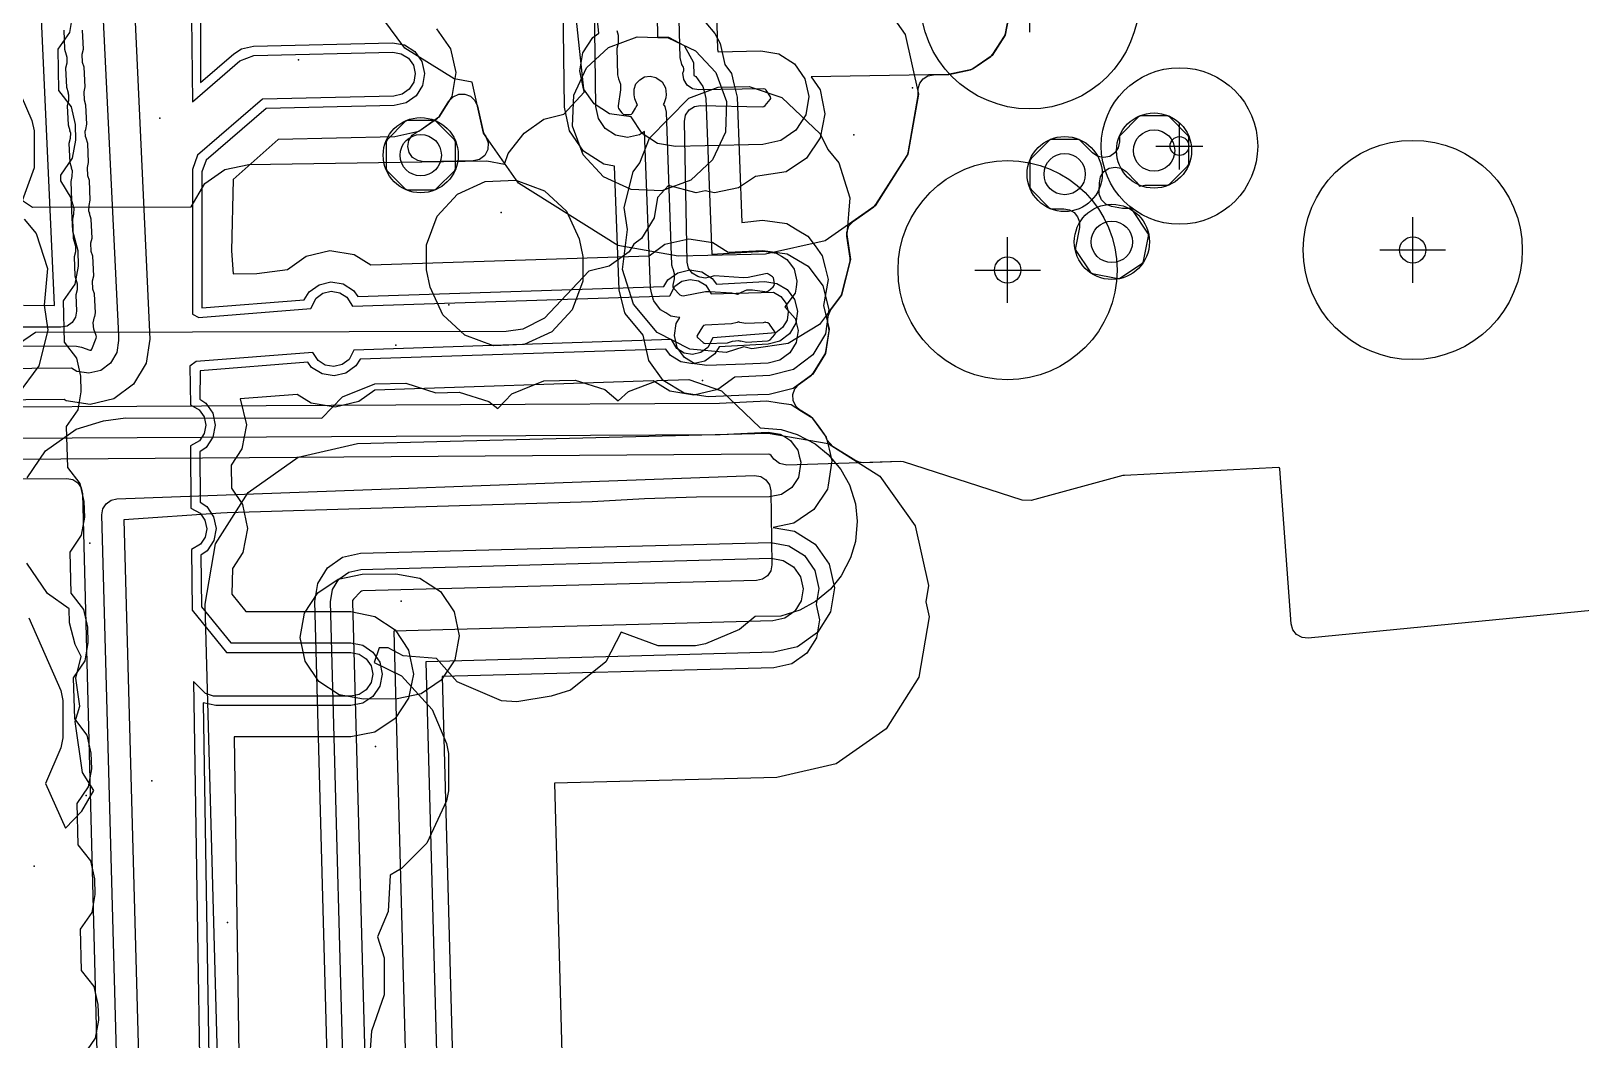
# Model space of a CAD drawing. Header units: metres. Extents: x 17722 to 17999, y 13535 to 15917.
# Drawn here: x 17825.21 to 17874.72, y 14920.86 to 14953.08 of the extents above; entities that cross this region are included whole.
import ezdxf

# ---------------------------------------------------------------- set-up
doc = ezdxf.new("R2010")
doc.units = ezdxf.units.M
for name, color, linetype in [('AI_GREENING_ALLOWED_ZONE', 4, 'Continuous'), ('AI_GREENING_EXCLUSIONS', 1, 'Continuous'), ('AI_GREENING_LAWN', 82, 'Continuous'), ('AI_GREENING_REJECTED', 6, 'Continuous'), ('AI_GREENING_SHRUBS', 92, 'Continuous'), ('AI_GREENING_TREES', 3, 'Continuous')]:
    doc.layers.add(name, color=color, linetype=linetype)

# ---------------------------------------------------------------- blocks, each defined once
blk = doc.blocks.new('AI_TREE')
for p, q in [((0, -0.3), (0, 0.3)), ((-0.3, 0), (0.3, 0))]:
    blk.add_line(p, q)
for radius in [1, 0.12]:
    blk.add_circle((0, 0), radius)
blk = doc.blocks.new('AI_SHRUB')
for radius in [1, 0.55]:
    blk.add_circle((0, 0), radius)

msp = doc.modelspace()

# ---------------------------------------------------------------- linework, layer by layer
at = {"layer": 'AI_GREENING_ALLOWED_ZONE'}
msp.add_lwpolyline([(17877.89, 14934.857), (17866.012, 14933.691), (17865.815, 14933.711), (17865.641, 14933.806), (17865.518, 14933.961), (17865.465, 14934.152), (17865.108, 14939.095), (17865.097, 14939.135), (17865.056, 14939.141), (17860.146, 14938.891), (17860.093, 14938.883), (17857.161, 14938.087), (17856.876, 14938.094), (17853.082, 14939.32), (17852.998, 14939.332), (17851.806, 14939.296), (17851.661, 14939.313), (17851.526, 14939.372), (17850.836, 14939.804), (17850.647, 14940.018), (17850.586, 14940.151), (17850.185, 14940.702), (17850.114, 14940.768), (17849.78, 14940.972), (17849.637, 14941.104), (17849.555, 14941.281), (17849.547, 14941.476), (17849.614, 14941.659), (17849.746, 14941.802), (17850.144, 14942.093), (17850.21, 14942.164), (17850.565, 14942.746), (17850.598, 14942.837), (17850.704, 14943.51), (17850.7, 14943.607), (17850.669, 14943.734), (17850.66, 14943.923), (17850.664, 14943.956), (17850.758, 14944.183), (17851.072, 14944.605), (17851.113, 14944.693), (17851.374, 14945.732), (17851.379, 14945.829), (17851.276, 14946.525), (17851.273, 14946.642), (17851.273, 14946.649), (17851.339, 14946.855), (17851.484, 14947.014), (17852.133, 14947.469), (17852.2, 14947.539), (17853.194, 14949.102), (17853.229, 14949.192), (17853.55, 14951.017), (17853.547, 14951.162), (17853.553, 14951.162), (17853.549, 14951.251), (17853.603, 14951.419), (17853.713, 14951.557), (17853.863, 14951.649), (17854.037, 14951.683), (17854.48, 14951.69), (17854.528, 14951.695), (17855.219, 14951.844), (17855.308, 14951.882), (17855.869, 14952.27), (17855.936, 14952.339), (17856.306, 14952.912), (17856.342, 14953.001), (17856.464, 14953.672)], dxfattribs=at)
msp.add_lwpolyline([(17837.754, 14948.907), (17837.563, 14948.942), (17837.399, 14949.047), (17837.288, 14949.206), (17837.246, 14949.396), (17837.28, 14949.588), (17837.385, 14949.752), (17837.544, 14949.864), (17837.635, 14949.904), (17838.193, 14950.297), (17838.259, 14950.367), (17838.56, 14950.841), (17838.694, 14950.982), (17838.873, 14951.061), (17839.068, 14951.066), (17839.25, 14950.996), (17839.391, 14950.861), (17839.47, 14950.682), (17839.651, 14949.868), (17839.688, 14949.783), (17839.737, 14949.711), (17839.816, 14949.512), (17839.805, 14949.299), (17839.706, 14949.11), (17839.538, 14948.98), (17839.33, 14948.931), (17837.754, 14948.907)], close=True, dxfattribs=at)
at = {"layer": 'AI_GREENING_EXCLUSIONS'}
for points in [[(17845.958, 14996.746), (17847.14, 14952.489), (17847.16, 14952.421), (17848.526, 14952.452), (17849.102, 14952.351), (17849.596, 14952.037), (17849.932, 14951.558), (17850.059, 14950.986), (17849.958, 14950.41), (17849.644, 14949.916), (17849.165, 14949.58), (17848.593, 14949.453), (17846.748, 14949.411), (17845.8, 14949.39), (17845.224, 14949.491), (17844.73, 14949.806), (17844.381, 14950.342), (17843.694, 14950.441), (17843.2, 14950.755), (17842.864, 14951.234), (17842.737, 14951.805), (17842.838, 14952.382), (17843.152, 14952.876), (17843.347, 14953.012), (17843.155, 14954.831)], [(17824.965, 14944.323), (17825.957, 14944.319), (17825.957, 14944.322), (17825.05, 14964.27)], [(17827.281, 14958.239), (17828.002, 14943.373), (17828.01, 14943.324), (17828.006, 14943.29), (17828.01, 14943.196), (17827.952, 14942.81), (17827.75, 14942.476), (17827.436, 14942.245), (17827.057, 14942.151), (17826.671, 14942.21), (17826.503, 14942.312), (17820.145, 14942.259)], [(17828.353, 14957.287), (17829.009, 14943.241), (17828.892, 14942.47), (17828.489, 14941.802), (17827.86, 14941.339), (17827.103, 14941.152), (17826.331, 14941.269), (17826.265, 14941.31), (17820.153, 14941.259)], [(17824.714, 14947.816), (17825.261, 14947.453), (17830.324, 14947.465), (17830.764, 14948.214), (17831.406, 14948.657), (17832.169, 14948.821), (17839.77, 14948.938), (17840.331, 14948.83), (17840.454, 14949.17), (17840.959, 14949.814), (17841.589, 14950.271), (17842.228, 14950.424), (17842.884, 14951.132), (17842.309, 14956.527)], [(17846.77, 14953.339), (17847.056, 14952.998), (17847.228, 14952.685), (17847.379, 14952.008), (17847.583, 14951.726), (17847.583, 14951.726), (17847.583, 14951.726), (17847.674, 14951.347), (17847.765, 14950.967), (17847.92, 14946.971), (17848.582, 14947.045), (17848.582, 14947.045), (17848.582, 14947.045), (17848.968, 14946.988), (17849.354, 14946.93), (17849.354, 14946.93), (17849.354, 14946.93), (17849.689, 14946.73), (17850.023, 14946.529), (17850.023, 14946.529), (17850.023, 14946.529), (17850.256, 14946.216), (17850.488, 14945.903), (17850.488, 14945.903), (17850.488, 14945.903), (17850.583, 14945.524), (17850.678, 14945.146), (17850.678, 14945.146), (17850.678, 14945.146), (17850.528, 14944.314), (17850.711, 14943.559), (17850.591, 14942.788), (17850.184, 14942.122), (17849.554, 14941.662), (17848.795, 14941.478), (17848.069, 14941.448), (17846.842, 14941.397), (17846.071, 14941.518), (17845.405, 14941.924), (17844.945, 14942.555), (17844.769, 14943.364), (17844.769, 14943.364), (17844.191, 14944.059), (17844.188, 14944.071), (17844.182, 14944.078), (17844.001, 14944.816), (17844.001, 14944.816), (17844.001, 14944.816), (17844.001, 14944.816), (17843.848, 14948.762), (17843.512, 14948.824), (17842.858, 14949.248), (17842.415, 14949.891), (17842.252, 14950.654), (17842.175, 14956.349)], [(17845.175, 14956.39), (17845.222, 14952.884), (17845.575, 14952.881), (17846.079, 14952.616), (17846.378, 14952.078), (17846.381, 14951.663), (17846.445, 14951.624), (17846.675, 14951.308), (17846.675, 14951.308), (17846.675, 14951.308), (17846.72, 14951.118), (17846.766, 14950.929), (17846.766, 14950.929), (17846.766, 14950.929), (17846.959, 14945.956), (17848.631, 14946.046), (17848.631, 14946.046), (17848.631, 14946.046), (17848.631, 14946.046), (17848.824, 14946.017), (17849.017, 14945.989), (17849.017, 14945.989), (17849.017, 14945.989), (17849.185, 14945.888), (17849.352, 14945.788), (17849.352, 14945.788), (17849.352, 14945.788), (17849.468, 14945.632), (17849.585, 14945.475), (17849.585, 14945.475), (17849.585, 14945.475), (17849.632, 14945.286), (17849.679, 14945.096), (17849.679, 14945.096), (17849.679, 14945.096), (17849.651, 14944.903), (17849.622, 14944.71), (17849.622, 14944.71), (17849.622, 14944.71), (17849.287, 14944.275), (17849.62, 14943.897), (17849.712, 14943.518), (17849.652, 14943.132), (17849.449, 14942.799), (17849.133, 14942.569), (17848.754, 14942.477), (17848.027, 14942.447), (17848.027, 14942.447), (17846.801, 14942.397), (17846.416, 14942.457), (17846.082, 14942.66), (17845.852, 14942.975), (17845.761, 14943.354), (17845.821, 14943.74), (17845.938, 14943.931), (17845.845, 14943.946), (17845.652, 14943.977), (17845.652, 14943.977), (17845.652, 14943.977), (17845.486, 14944.079), (17845.319, 14944.181), (17845.319, 14944.181), (17845.319, 14944.181), (17845.109, 14944.468), (17845.095, 14944.487), (17845.095, 14944.487), (17845.095, 14944.487), (17845.047, 14944.676), (17845, 14944.866), (17845, 14944.866), (17845, 14944.866), (17844.805, 14949.872), (17844.648, 14949.763), (17844.266, 14949.682), (17843.882, 14949.753), (17843.555, 14949.965), (17843.334, 14950.287), (17843.252, 14950.668), (17843.252, 14950.668), (17843.175, 14956.363)], [(17830.313, 14955.305), (17830.364, 14950.817), (17831.883, 14952.126), (17832.323, 14952.295), (17836.767, 14952.404), (17837.037, 14952.358), (17837.267, 14952.211), (17837.425, 14951.988), (17837.484, 14951.722), (17837.438, 14951.453), (17837.292, 14951.222), (17837.068, 14951.065), (17836.802, 14951.005), (17832.607, 14950.902), (17830.532, 14949.115), (17830.364, 14948.654), (17830.364, 14944.044), (17830.568, 14943.936), (17834.154, 14944.218), (17834.314, 14944.548), (17834.536, 14944.707), (17834.802, 14944.769), (17835.072, 14944.725), (17835.304, 14944.581), (17835.479, 14944.292), (17845.621, 14944.629), (17845.776, 14944.929), (17845.998, 14945.088), (17846.264, 14945.15), (17846.534, 14945.106), (17846.766, 14944.962), (17846.937, 14944.686), (17848.933, 14944.74), (17849.168, 14944.6), (17849.332, 14944.382), (17849.399, 14944.117), (17849.361, 14943.847), (17849.221, 14943.612), (17849.003, 14943.448), (17846.989, 14943.287), (17846.832, 14942.973), (17846.61, 14942.814), (17846.344, 14942.752), (17846.074, 14942.796), (17845.842, 14942.94), (17845.667, 14943.229), (17835.525, 14942.892), (17835.37, 14942.592), (17835.148, 14942.433), (17834.882, 14942.371), (17834.612, 14942.415), (17834.38, 14942.559), (17834.212, 14942.818), (17830.483, 14942.525), (17830.287, 14942.38), (17830.303, 14941.146), (17830.585, 14940.986), (17830.738, 14940.761), (17830.794, 14940.493), (17830.743, 14940.225), (17830.593, 14939.996), (17830.3, 14939.829), (17830.316, 14937.843), (17830.613, 14937.68), (17830.766, 14937.455), (17830.822, 14937.187), (17830.771, 14936.919), (17830.621, 14936.69), (17830.332, 14936.524), (17830.363, 14934.583), (17831.451, 14933.239), (17835.426, 14933.239), (17835.694, 14933.186), (17835.921, 14933.034), (17836.073, 14932.807), (17836.126, 14932.539), (17836.073, 14932.271), (17835.921, 14932.044), (17835.694, 14931.892), (17835.426, 14931.839), (17831.044, 14931.843), (17830.783, 14931.924), (17830.399, 14932.313), (17830.726, 14911.633)], [(17830.613, 14955.305), (17830.629, 14951.441), (17831.687, 14952.353), (17831.935, 14952.51), (17832.315, 14952.595), (17836.76, 14952.704), (17837.144, 14952.638), (17837.474, 14952.429), (17837.699, 14952.11), (17837.784, 14951.729), (17837.718, 14951.345), (17837.509, 14951.015), (17837.19, 14950.79), (17836.809, 14950.705), (17832.722, 14950.604), (17830.805, 14948.954), (17830.664, 14948.582), (17830.664, 14944.244), (17833.939, 14944.502), (17834.095, 14944.753), (17834.412, 14944.98), (17834.792, 14945.069), (17835.177, 14945.006), (17835.509, 14944.8), (17835.654, 14944.598), (17845.426, 14944.922), (17845.557, 14945.134), (17845.874, 14945.361), (17846.254, 14945.45), (17846.639, 14945.387), (17846.971, 14945.181), (17847.104, 14944.995), (17848.647, 14945.078), (17849.033, 14945.023), (17849.369, 14944.823), (17849.603, 14944.511), (17849.699, 14944.133), (17849.644, 14943.747), (17849.444, 14943.411), (17849.132, 14943.177), (17848.754, 14943.081), (17847.193, 14942.997), (17847.051, 14942.768), (17846.734, 14942.541), (17846.354, 14942.452), (17845.969, 14942.515), (17845.637, 14942.721), (17845.492, 14942.923), (17835.72, 14942.599), (17835.589, 14942.387), (17835.272, 14942.16), (17834.892, 14942.071), (17834.507, 14942.134), (17834.175, 14942.34), (17834.057, 14942.505), (17830.614, 14942.234), (17830.605, 14941.325), (17830.795, 14941.2), (17831.015, 14940.878), (17831.094, 14940.496), (17831.021, 14940.112), (17830.807, 14939.786), (17830.601, 14939.646), (17830.615, 14938.031), (17830.823, 14937.894), (17831.043, 14937.572), (17831.122, 14937.19), (17831.049, 14936.806), (17830.835, 14936.48), (17830.635, 14936.344), (17830.661, 14934.691), (17831.594, 14933.539), (17835.426, 14933.539), (17835.809, 14933.463), (17836.133, 14933.246), (17836.35, 14932.921), (17836.426, 14932.539), (17836.35, 14932.156), (17836.133, 14931.832), (17835.809, 14931.615), (17835.426, 14931.539), (17831.117, 14931.539), (17830.71, 14931.631), (17831.026, 14911.638)], [(17852.015, 14954.567), (17853.135, 14952.969), (17853.558, 14951.065), (17853.221, 14949.144), (17852.174, 14947.497), (17850.576, 14946.377), (17848.672, 14945.954), (17846.827, 14945.912), (17845.879, 14945.891), (17843.957, 14946.228), (17840.781, 14948.225), (17839.661, 14949.822), (17839.3, 14951.446), (17838.725, 14951.555), (17837.148, 14952.533), (17835.995, 14954.107)], [(17856.473, 14953.721), (17856.333, 14952.953), (17855.909, 14952.298), (17855.267, 14951.854), (17854.504, 14951.69), (17850.135, 14951.623), (17850.419, 14951.198), (17850.57, 14950.432), (17850.417, 14949.667), (17849.983, 14949.019), (17849.333, 14948.586), (17848.354, 14948.435), (17847.807, 14948.069), (17847.042, 14947.916), (17846.742, 14947.975), (17846.461, 14947.918), (17845.574, 14948.149), (17845.22, 14947.768), (17845.117, 14947.118), (17844.71, 14946.452), (17844.463, 14946.272), (17844.314, 14946.027), (17843.683, 14945.567), (17843.032, 14945.409), (17841.615, 14943.916), (17840.919, 14943.563), (17840.384, 14943.489), (17825.358, 14943.453), (17824.812, 14943.084)], [(17826.538, 14953.609), (17826.436, 14953.032), (17826.062, 14952.497), (17826.092, 14951.182), (17826.489, 14950.664), (17826.616, 14950.092), (17826.627, 14949.592), (17826.525, 14949.016), (17826.151, 14948.48), (17826.155, 14948.302), (17826.481, 14947.756), (17826.54, 14946.701), (17826.705, 14946.076), (17826.716, 14945.576), (17826.614, 14945), (17826.24, 14944.464), (17826.269, 14943.15), (17826.667, 14942.631), (17826.794, 14942.06), (17826.805, 14941.56), (17826.703, 14940.983), (17826.334, 14940.451), (17826.371, 14939.142), (17826.771, 14938.626), (17826.901, 14938.055), (17826.915, 14937.555), (17826.817, 14936.978), (17826.446, 14936.441), (17826.482, 14935.126), (17826.883, 14934.61), (17827.013, 14934.04), (17827.027, 14933.54), (17826.928, 14932.963), (17826.557, 14932.425), (17826.594, 14931.111), (17826.994, 14930.594), (17827.124, 14930.024), (17827.138, 14929.524), (17827.04, 14928.947), (17826.669, 14928.409), (17826.706, 14927.095), (17827.106, 14926.579), (17827.236, 14926.008), (17827.25, 14925.508), (17827.152, 14924.931), (17826.781, 14924.394), (17826.817, 14923.079), (17827.218, 14922.563), (17827.348, 14921.992), (17827.362, 14921.493), (17827.263, 14920.916), (17826.892, 14920.378)], [(17838.164, 14953.153), (17838.613, 14952.515), (17838.784, 14951.754), (17838.651, 14950.985), (17838.233, 14950.325), (17837.595, 14949.876), (17836.834, 14949.705), (17833.104, 14949.614), (17831.664, 14948.341), (17831.614, 14946.058), (17831.664, 14945.326), (17832.422, 14945.336), (17833.402, 14945.463), (17833.999, 14945.891), (17834.759, 14946.069), (17835.529, 14945.942), (17836.061, 14945.612), (17844.952, 14945.907), (17845.461, 14946.272), (17846.221, 14946.45), (17846.991, 14946.323), (17847.483, 14946.017), (17848.593, 14946.077), (17849.366, 14945.966), (17850.037, 14945.567), (17850.505, 14944.943), (17850.698, 14944.187), (17850.587, 14943.414), (17850.188, 14942.743), (17849.564, 14942.275), (17848.808, 14942.082), (17847.694, 14942.023), (17847.147, 14941.63), (17846.387, 14941.452), (17845.617, 14941.579), (17845.085, 14941.909), (17836.194, 14941.614), (17835.685, 14941.249), (17834.925, 14941.071), (17834.155, 14941.198), (17833.71, 14941.475), (17831.892, 14941.332), (17832.094, 14940.504), (17831.948, 14939.738), (17831.605, 14939.214), (17831.611, 14938.48), (17831.963, 14937.962), (17832.122, 14937.198), (17831.976, 14936.432), (17831.642, 14935.922), (17831.62, 14935.096), (17832.071, 14934.539), (17835.426, 14934.539), (17836.191, 14934.387), (17836.84, 14933.953), (17837.274, 14933.304), (17837.426, 14932.539), (17837.274, 14931.773), (17836.84, 14931.125), (17836.191, 14930.691), (17835.426, 14930.539), (17831.699, 14930.539), (17831.952, 14913.151)], [(17824.204, 14952.585), (17825.241, 14950.219), (17825.307, 14949.897), (17825.307, 14948.71), (17824.837, 14947.421)], [(17824.991, 14947.077), (17825.379, 14946.616), (17825.732, 14945.501), (17825.628, 14944.327), (17825.747, 14943.524), (17825.462, 14942.389), (17824.764, 14941.449)], [(17825.088, 14938.808), (17825.675, 14939.671), (17826.654, 14940.37), (17827.525, 14940.634), (17828.225, 14940.725), (17834.502, 14940.713), (17835.159, 14941.404), (17836.189, 14941.812), (17837.183, 14941.838), (17838.143, 14941.532), (17838.887, 14941.552), (17839.835, 14941.252), (17840.119, 14941.028), (17840.567, 14941.5), (17841.597, 14941.907), (17842.591, 14941.934), (17843.54, 14941.634), (17843.967, 14941.274), (17844.293, 14941.571), (17845.224, 14941.921), (17846.219, 14941.948), (17847.268, 14941.595), (17848.506, 14940.414), (17849.176, 14940.354), (17849.688, 14940.2), (17850.259, 14939.901), (17850.68, 14939.561), (17851.082, 14939.082), (17851.354, 14938.588), (17851.544, 14937.986), (17851.606, 14937.424), (17851.547, 14936.783), (17851.392, 14936.258), (17851.091, 14935.684), (17850.747, 14935.259), (17850.272, 14934.861), (17849.774, 14934.588), (17849.16, 14934.396), (17848.343, 14934.384), (17847.842, 14933.969), (17846.759, 14933.516), (17846.437, 14933.451), (17845.249, 14933.451), (17844.059, 14933.879), (17843.573, 14932.938), (17842.446, 14932.034), (17841.83, 14931.839), (17840.731, 14931.658), (17840.238, 14931.688), (17838.82, 14932.293), (17838.159, 14933.04), (17837.101, 14933.131), (17836.618, 14933.381), (17836.327, 14933.381), (17836.176, 14932.912), (17837.04, 14932.484), (17838.028, 14931.41), (17838.481, 14930.327), (17838.546, 14930.004), (17838.546, 14928.817), (17838.481, 14928.494), (17837.85, 14927.148), (17837.04, 14926.337), (17836.683, 14926.121), (17836.618, 14924.959), (17836.283, 14924.157), (17836.494, 14923.485), (17836.494, 14922.298), (17836.082, 14921.146), (17836.017, 14920.116)], [(17814.093, 14941.028), (17847.2, 14941.198), (17848.719, 14941.271), (17848.719, 14941.271), (17848.719, 14941.271), (17848.719, 14941.271), (17849.105, 14941.21), (17849.49, 14941.149), (17849.49, 14941.149), (17849.49, 14941.149), (17849.823, 14940.946), (17850.156, 14940.742), (17850.156, 14940.742), (17850.156, 14940.742), (17850.385, 14940.427), (17850.615, 14940.111), (17850.615, 14940.111), (17850.615, 14940.111), (17850.706, 14939.732), (17850.797, 14939.352), (17850.797, 14939.352), (17850.797, 14939.352), (17850.676, 14938.582), (17850.672, 14938.576), (17850.652, 14938.45), (17850.222, 14937.799), (17849.575, 14937.362), (17848.914, 14937.227), (17849.596, 14937.111), (17850.257, 14936.695), (17850.708, 14936.059), (17850.881, 14935.298), (17850.75, 14934.528), (17850.334, 14933.868), (17849.697, 14933.417), (17848.936, 14933.244), (17837.827, 14932.939), (17839.224, 14881.485)], [(17814.099, 14940.028), (17847.226, 14940.198), (17848.759, 14940.272), (17848.759, 14940.272), (17848.759, 14940.272), (17848.759, 14940.272), (17848.952, 14940.241), (17849.145, 14940.211), (17849.145, 14940.211), (17849.145, 14940.211), (17849.311, 14940.109), (17849.477, 14940.007), (17849.477, 14940.007), (17849.477, 14940.007), (17849.592, 14939.85), (17849.707, 14939.692), (17849.707, 14939.692), (17849.707, 14939.692), (17849.753, 14939.502), (17849.798, 14939.313), (17849.798, 14939.313), (17849.798, 14939.313), (17849.798, 14939.313), (17849.726, 14938.828), (17849.511, 14938.503), (17849.188, 14938.284), (17848.806, 14938.206), (17846.468, 14938.194), (17844.813, 14938.139), (17843.141, 14938.048), (17831.472, 14937.693), (17831.277, 14937.687), (17828.179, 14937.468), (17829.956, 14872.466)], [(17832.281, 14879.302), (17830.775, 14934.777), (17831.106, 14936.7), (17832.148, 14938.349), (17833.742, 14939.475), (17835.638, 14939.904), (17848.753, 14940.241), (17850.676, 14939.91), (17850.676, 14939.91), (17852.325, 14938.868), (17853.45, 14937.274), (17853.88, 14935.371), (17853.791, 14934.856), (17853.9, 14934.372), (17853.569, 14932.449), (17852.527, 14930.8), (17850.934, 14929.674), (17849.031, 14929.245), (17841.934, 14929.062), (17843.115, 14885.58)], [(17835.78, 14879.397), (17834.274, 14934.867), (17834.372, 14935.442), (17834.686, 14935.939), (17835.164, 14936.276), (17835.733, 14936.405), (17848.843, 14936.742), (17849.42, 14936.643), (17849.42, 14936.643), (17849.915, 14936.33), (17850.252, 14935.852), (17850.381, 14935.281), (17850.292, 14934.766), (17850.402, 14934.282), (17850.302, 14933.705), (17849.99, 14933.21), (17849.512, 14932.872), (17848.941, 14932.744), (17838.34, 14932.471), (17839.711, 14881.997)], [(17825.14, 14934.343), (17826.161, 14932.019), (17826.226, 14931.696), (17826.226, 14930.509), (17826.161, 14930.187), (17825.674, 14929.054), (17826.315, 14927.622), (17826.834, 14928.168), (17827.219, 14928.822), (17826.857, 14929.402), (17826.621, 14931.032), (17826.768, 14931.52), (17826.638, 14932.415), (17826.814, 14933.106), (17826.619, 14933.488), (17826.44, 14934.184), (17826.426, 14934.63), (17825.736, 14935.118), (17825.072, 14936.082)], [(17836.28, 14879.411), (17834.774, 14934.857), (17834.84, 14935.241), (17835.048, 14935.572), (17835.366, 14935.797), (17835.747, 14935.884), (17848.854, 14936.242), (17849.239, 14936.177), (17849.569, 14935.969), (17849.795, 14935.651), (17849.881, 14935.27), (17849.816, 14934.886), (17849.608, 14934.555), (17849.29, 14934.33), (17848.909, 14934.243), (17836.801, 14933.912), (17838.252, 14880.462)]]:
    msp.add_lwpolyline(points, dxfattribs=at)
for points in [[(17846.442, 14952.451), (17847.089, 14951.752), (17847.43, 14950.835), (17847.391, 14949.849), (17846.982, 14948.967), (17846.283, 14948.32), (17845.366, 14947.979), (17844.38, 14948.018), (17843.498, 14948.427), (17842.851, 14949.126), (17842.51, 14950.043), (17842.549, 14951.029), (17842.958, 14951.911), (17843.657, 14952.558), (17844.574, 14952.899), (17845.56, 14952.86), (17846.442, 14952.451)], [(17848.241, 14942.933), (17847.986, 14942.997), (17847.419, 14942.818), (17846.253, 14942.918), (17845.214, 14943.457), (17844.46, 14944.353), (17844.107, 14945.469), (17844.261, 14946.739), (17844.157, 14947.445), (17844.442, 14948.58), (17844.661, 14948.874), (17844.966, 14949.655), (17846.225, 14950.934), (17847.156, 14951.284), (17848.15, 14951.31), (17849.2, 14950.958), (17850.424, 14949.8), (17850.66, 14949.297), (17851.018, 14948.872), (17851.372, 14947.756), (17851.268, 14946.583), (17851.386, 14945.78), (17851.101, 14944.645), (17850.403, 14943.705), (17849.399, 14943.104), (17848.241, 14942.933)], [(17841.617, 14947.974), (17842.316, 14947.327), (17842.725, 14946.445), (17842.839, 14945.885), (17842.839, 14945.093), (17842.498, 14944.176), (17841.851, 14943.477), (17840.969, 14943.068), (17839.983, 14943.029), (17839.066, 14943.37), (17838.367, 14944.017), (17837.958, 14944.899), (17837.844, 14945.459), (17837.844, 14946.251), (17838.185, 14947.168), (17838.832, 14947.867), (17839.714, 14948.276), (17840.7, 14948.315), (17841.617, 14947.974)], [(17835.059, 14931.883), (17834.406, 14932.31), (17833.965, 14932.954), (17833.805, 14933.718), (17833.949, 14934.485), (17834.376, 14935.138), (17835.02, 14935.578), (17835.784, 14935.739), (17836.868, 14935.75), (17837.634, 14935.606), (17838.288, 14935.179), (17838.728, 14934.535), (17838.888, 14933.771), (17838.744, 14933.004), (17838.317, 14932.351), (17837.673, 14931.91), (17836.909, 14931.75), (17835.826, 14931.739), (17835.059, 14931.883)]]:
    msp.add_lwpolyline(points, close=True, dxfattribs=at)
at = {"layer": 'AI_GREENING_LAWN'}
for points in [[(17843.921, 14953.102), (17843.966, 14952.948), (17843.97, 14952.68), (17843.929, 14952.525), (17843.94, 14951.678), (17843.977, 14951.552), (17843.978, 14951.551), (17844.043, 14951.385), (17844.046, 14951.206), (17843.962, 14950.696), (17843.963, 14950.65), (17843.981, 14950.609), (17844.08, 14950.466), (17844.122, 14950.429), (17844.176, 14950.416), (17844.356, 14950.419), (17844.394, 14950.425), (17844.42, 14950.454), (17844.525, 14950.616), (17844.541, 14950.655), (17844.587, 14950.725), (17844.577, 14950.735), (17844.5, 14950.92), (17844.477, 14951.043), (17844.475, 14951.223), (17844.536, 14951.391), (17844.654, 14951.527), (17844.812, 14951.613), (17844.99, 14951.637), (17845.165, 14951.597), (17845.202, 14951.581), (17845.377, 14951.456), (17845.483, 14951.27), (17845.501, 14951.057), (17845.487, 14950.95), (17845.422, 14950.76), (17845.409, 14950.746), (17845.46, 14950.673), (17845.504, 14950.485), (17845.671, 14945.616), (17845.698, 14945.513), (17845.708, 14945.493), (17845.757, 14945.336), (17845.752, 14945.171), (17845.711, 14944.96), (17845.713, 14944.904), (17845.742, 14944.857), (17845.938, 14944.659), (17845.985, 14944.63), (17846.041, 14944.626), (17846.761, 14944.759), (17846.882, 14944.766), (17847.598, 14944.723), (17847.781, 14944.676), (17847.786, 14944.673), (17847.824, 14944.7), (17847.89, 14944.729), (17847.909, 14944.741), (17848.074, 14944.811), (17848.253, 14944.818), (17848.651, 14944.761), (17848.692, 14944.747), (17848.699, 14944.749), (17848.765, 14944.783), (17848.915, 14944.907), (17848.949, 14944.952), (17848.957, 14945.008), (17848.943, 14945.146), (17848.927, 14945.195), (17848.892, 14945.232), (17848.767, 14945.316), (17848.723, 14945.334), (17848.675, 14945.332), (17848.122, 14945.205), (17847.975, 14945.194), (17847.042, 14945.261), (17847.005, 14945.257), (17846.935, 14945.228), (17846.758, 14945.19), (17846.579, 14945.217), (17846.509, 14945.241), (17846.335, 14945.344), (17846.216, 14945.508), (17846.171, 14945.704), (17846.086, 14950.196), (17846.122, 14950.393), (17846.233, 14950.56), (17846.4, 14950.67), (17846.597, 14950.705), (17848.57, 14950.661), (17848.62, 14950.671), (17848.661, 14950.701), (17848.824, 14950.89), (17848.846, 14950.931), (17848.83, 14950.975), (17848.691, 14951.196), (17848.664, 14951.225), (17848.625, 14951.232), (17846.542, 14951.201), (17846.341, 14951.24), (17846.173, 14951.356), (17846.065, 14951.529), (17846.035, 14951.731), (17846.061, 14951.825), (17846.066, 14951.88), (17846.053, 14951.923), (17846.005, 14952.013), (17845.947, 14952.234), (17844.76, 14996.686)], [(17819.677, 14943.055), (17826.663, 14943.014), (17826.822, 14942.987), (17827.093, 14942.894), (17827.134, 14942.888), (17827.156, 14942.923), (17827.294, 14943.276), (17827.302, 14943.318), (17827.295, 14943.361), (17827.221, 14943.564), (17827.192, 14943.759), (17827.24, 14943.95), (17827.245, 14943.961), (17827.269, 14944.079), (17827.24, 14944.685), (17827.19, 14944.837), (17827.178, 14945.105), (17827.214, 14945.262), (17827.185, 14945.892), (17827.135, 14946.044), (17827.123, 14946.312), (17827.159, 14946.468), (17827.133, 14947.075), (17827.08, 14947.25), (17827.086, 14947.252), (17827.06, 14947.324), (17827.067, 14947.513), (17827.104, 14947.675), (17827.075, 14948.305), (17827.025, 14948.457), (17827.013, 14948.725), (17827.049, 14948.881), (17827.022, 14949.488), (17826.97, 14949.663), (17826.972, 14949.664), (17826.952, 14949.715), (17826.945, 14949.879), (17826.96, 14949.932), (17826.958, 14949.932), (17826.994, 14950.111), (17826.965, 14950.718), (17826.915, 14950.87), (17826.903, 14951.138), (17826.939, 14951.295), (17826.91, 14951.924), (17826.86, 14952.077), (17826.848, 14952.345), (17826.884, 14952.501), (17826.857, 14953.107)], [(17826.258, 14953.104), (17826.285, 14952.497), (17826.337, 14952.322), (17826.331, 14952.32), (17826.357, 14952.248), (17826.35, 14952.058), (17826.313, 14951.897), (17826.34, 14951.291), (17826.392, 14951.116), (17826.386, 14951.114), (17826.412, 14951.042), (17826.405, 14950.852), (17826.368, 14950.691), (17826.395, 14950.084), (17826.447, 14949.909), (17826.441, 14949.907), (17826.467, 14949.835), (17826.46, 14949.645), (17826.423, 14949.484), (17826.45, 14948.878), (17826.502, 14948.703), (17826.496, 14948.701), (17826.522, 14948.629), (17826.516, 14948.439), (17826.478, 14948.278), (17826.505, 14947.671), (17826.557, 14947.496), (17826.551, 14947.494), (17826.577, 14947.422), (17826.571, 14947.232), (17826.534, 14947.071), (17826.56, 14946.465), (17826.612, 14946.29), (17826.606, 14946.288), (17826.632, 14946.215), (17826.626, 14946.026), (17826.589, 14945.865), (17826.615, 14945.258), (17826.668, 14945.083), (17826.661, 14945.081), (17826.687, 14945.009), (17826.681, 14944.819), (17826.644, 14944.658), (17826.666, 14944.14), (17826.635, 14943.942), (17826.527, 14943.772), (17826.362, 14943.658), (17826.165, 14943.619), (17824.771, 14943.623)], [(17877.89, 14934.857), (17866.012, 14933.691), (17865.815, 14933.711), (17865.641, 14933.806), (17865.518, 14933.961), (17865.465, 14934.152), (17865.108, 14939.095), (17865.097, 14939.135), (17865.056, 14939.141), (17860.146, 14938.891), (17860.093, 14938.883), (17857.161, 14938.087), (17856.876, 14938.094), (17853.082, 14939.32), (17852.998, 14939.332), (17849.351, 14939.222), (17849.125, 14939.269), (17848.944, 14939.411), (17848.852, 14939.527), (17848.811, 14939.56), (17848.76, 14939.572), (17814.114, 14939.328)], [(17824.741, 14909.729), (17824.266, 14938.274), (17824.301, 14938.468), (17824.408, 14938.632), (17824.571, 14938.743), (17824.763, 14938.783), (17826.353, 14938.791), (17826.542, 14938.755), (17826.704, 14938.65), (17826.813, 14938.492), (17826.855, 14938.304), (17826.855, 14938.304), (17828.255, 14883.989)], [(17829.256, 14872.437), (17827.475, 14937.627), (17827.507, 14937.818), (17827.61, 14937.982), (17827.768, 14938.095), (17827.956, 14938.14), (17848.326, 14938.89), (17848.522, 14938.858), (17848.689, 14938.753), (17848.803, 14938.591), (17848.845, 14938.397), (17848.877, 14936.037), (17848.843, 14935.846), (17848.738, 14935.683), (17848.579, 14935.572), (17848.39, 14935.53), (17835.814, 14935.207), (17835.769, 14935.197), (17835.731, 14935.17), (17835.507, 14934.934), (17835.483, 14934.895), (17835.483, 14934.895), (17835.475, 14934.849), (17836.985, 14879.427)]]:
    msp.add_lwpolyline(points, dxfattribs=at)
for points in [[(17858.645, 14947.149), (17858.702, 14946.983), (17858.699, 14946.807), (17858.571, 14946.162), (17858.571, 14946.116), (17858.588, 14946.073), (17859.044, 14945.391), (17859.077, 14945.359), (17859.119, 14945.341), (17859.924, 14945.181), (17859.97, 14945.181), (17860.013, 14945.199), (17860.695, 14945.654), (17860.728, 14945.687), (17860.745, 14945.73), (17860.905, 14946.534), (17860.905, 14946.581), (17860.887, 14946.623), (17860.405, 14947.346), (17860.405, 14947.347), (17860.343, 14947.44), (17860.257, 14947.409), (17860.075, 14947.412), (17859.725, 14947.481), (17859.544, 14947.556), (17859.406, 14947.694), (17859.332, 14947.874), (17859.332, 14948.069), (17859.339, 14948.103), (17859.339, 14948.236), (17859.377, 14948.428), (17859.485, 14948.59), (17859.647, 14948.698), (17859.839, 14948.736), (17860.03, 14948.698), (17860.192, 14948.59), (17860.526, 14948.256), (17860.619, 14948.122), (17860.789, 14948.156), (17861.496, 14948.156), (17861.541, 14948.165), (17861.58, 14948.19), (17862.159, 14948.77), (17862.185, 14948.809), (17862.194, 14948.854), (17862.194, 14949.674), (17862.185, 14949.72), (17862.159, 14949.758), (17861.58, 14950.338), (17861.541, 14950.364), (17861.496, 14950.373), (17860.676, 14950.373), (17860.63, 14950.364), (17860.591, 14950.338), (17860.012, 14949.758), (17859.986, 14949.72), (17859.977, 14949.674), (17859.977, 14949.541), (17859.939, 14949.35), (17859.83, 14949.188), (17859.668, 14949.079), (17859.477, 14949.041), (17859.286, 14949.079), (17859.123, 14949.188), (17858.724, 14949.587), (17858.685, 14949.613), (17858.64, 14949.622), (17857.82, 14949.622), (17857.774, 14949.613), (17857.736, 14949.587), (17857.156, 14949.007), (17857.13, 14948.969), (17857.121, 14948.923), (17857.121, 14948.103), (17857.13, 14948.058), (17857.156, 14948.019), (17857.736, 14947.44), (17857.774, 14947.414), (17857.82, 14947.405), (17858.208, 14947.405), (17858.381, 14947.374), (17858.533, 14947.285), (17858.645, 14947.149)], [(17838.734, 14948.621), (17838.76, 14948.66), (17838.769, 14948.705), (17838.769, 14949.525), (17838.76, 14949.571), (17838.734, 14949.609), (17838.154, 14950.189), (17838.116, 14950.215), (17838.07, 14950.224), (17837.25, 14950.224), (17837.205, 14950.215), (17837.166, 14950.189), (17836.586, 14949.609), (17836.561, 14949.571), (17836.551, 14949.525), (17836.551, 14948.705), (17836.561, 14948.66), (17836.586, 14948.621), (17837.166, 14948.041), (17837.205, 14948.016), (17837.25, 14948.007), (17838.07, 14948.007), (17838.116, 14948.016), (17838.154, 14948.041), (17838.734, 14948.621)], [(17846.657, 14943.635), (17846.491, 14943.362), (17846.477, 14943.326), (17846.5, 14943.296), (17846.677, 14943.133), (17846.717, 14943.108), (17846.762, 14943.101), (17847.459, 14943.126), (17847.619, 14943.177), (17847.807, 14943.2), (17847.879, 14943.181), (17847.88, 14943.187), (17848.061, 14943.15), (17848.735, 14943.183), (17848.779, 14943.194), (17848.817, 14943.221), (17848.97, 14943.388), (17848.995, 14943.431), (17848.975, 14943.477), (17848.796, 14943.723), (17848.752, 14943.759), (17848.68, 14943.774), (17848.664, 14943.781), (17848.601, 14943.766), (17848.048, 14943.744), (17847.854, 14943.774), (17847.815, 14943.798), (17847.772, 14943.768), (17847.588, 14943.725), (17846.751, 14943.69), (17846.697, 14943.674), (17846.657, 14943.635)]]:
    msp.add_lwpolyline(points, close=True, dxfattribs=at)
at = {"layer": 'AI_GREENING_REJECTED'}
for p in [(17833.76, 14952.16), (17853.37, 14951.27), (17829.33, 14950.3), (17851.49, 14949.77), (17840.23, 14947.29), (17838.56, 14944.34), (17836.86, 14943.05), (17846.66, 14941.92), (17827.09, 14936.73), (17837.03, 14934.87), (17836.21, 14930.23), (17829.07, 14929.14), (17826.97, 14928.67), (17825.31, 14926.41), (17831.49, 14924.61)]:
    msp.add_point(p, dxfattribs=at)

# ---------------------------------------------------------------- block references
at = {"layer": 'AI_GREENING_SHRUBS', "xscale": 1.2, "yscale": 1.2}
for p in [(17861.086, 14949.264), (17837.66, 14949.115), (17858.23, 14948.513), (17859.738, 14946.348)]:
    msp.add_blockref('AI_SHRUB', p, dxfattribs=at)
at = {"layer": 'AI_GREENING_TREES'}
for p, xscale, yscale in [((17857.112, 14954.094), 3.5, 3.5), ((17861.897, 14949.409), 2.5, 2.5), ((17869.348, 14946.089), 3.5, 3.5), ((17856.406, 14945.447), 3.5, 3.5)]:
    msp.add_blockref('AI_TREE', p, dxfattribs=dict(at, xscale=xscale, yscale=yscale))

doc.saveas('drawing.dxf')
